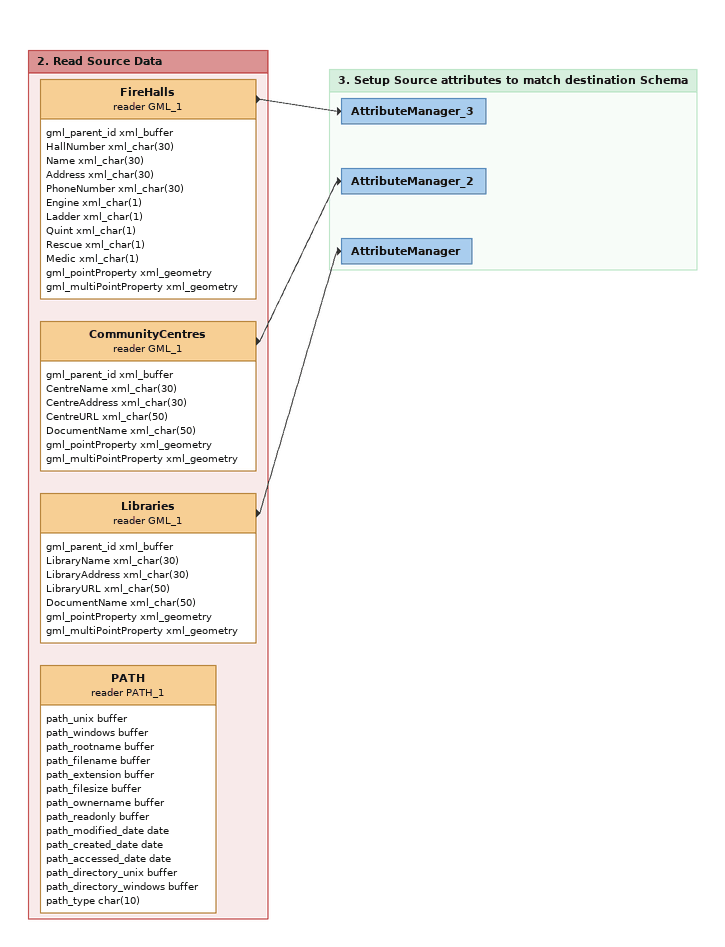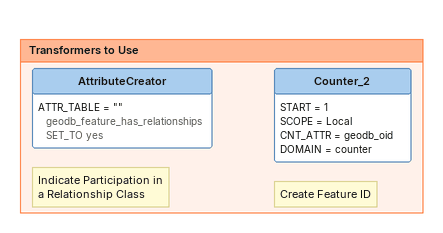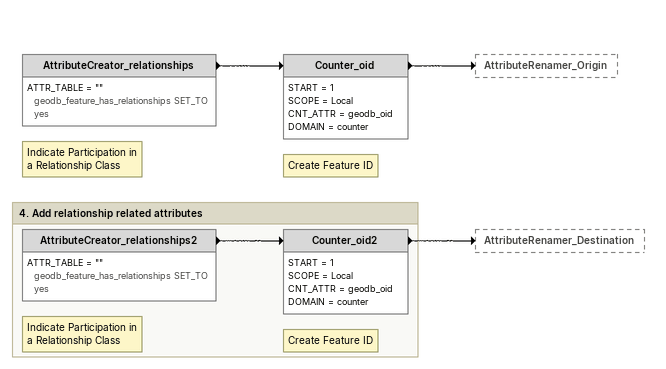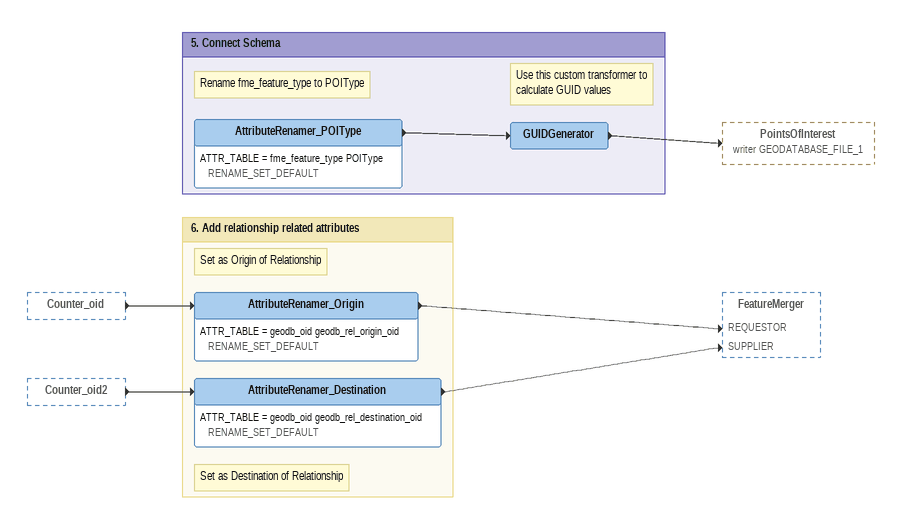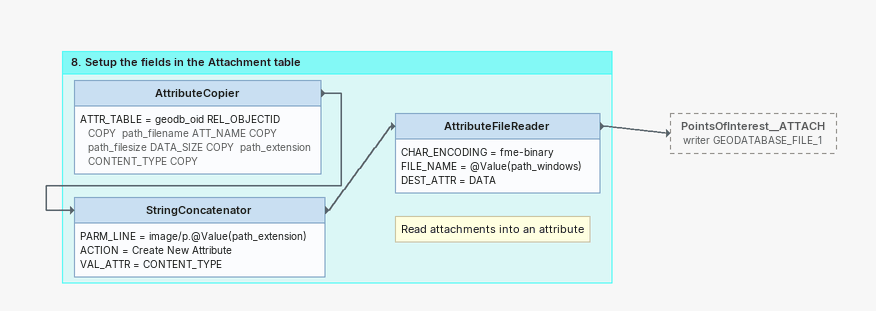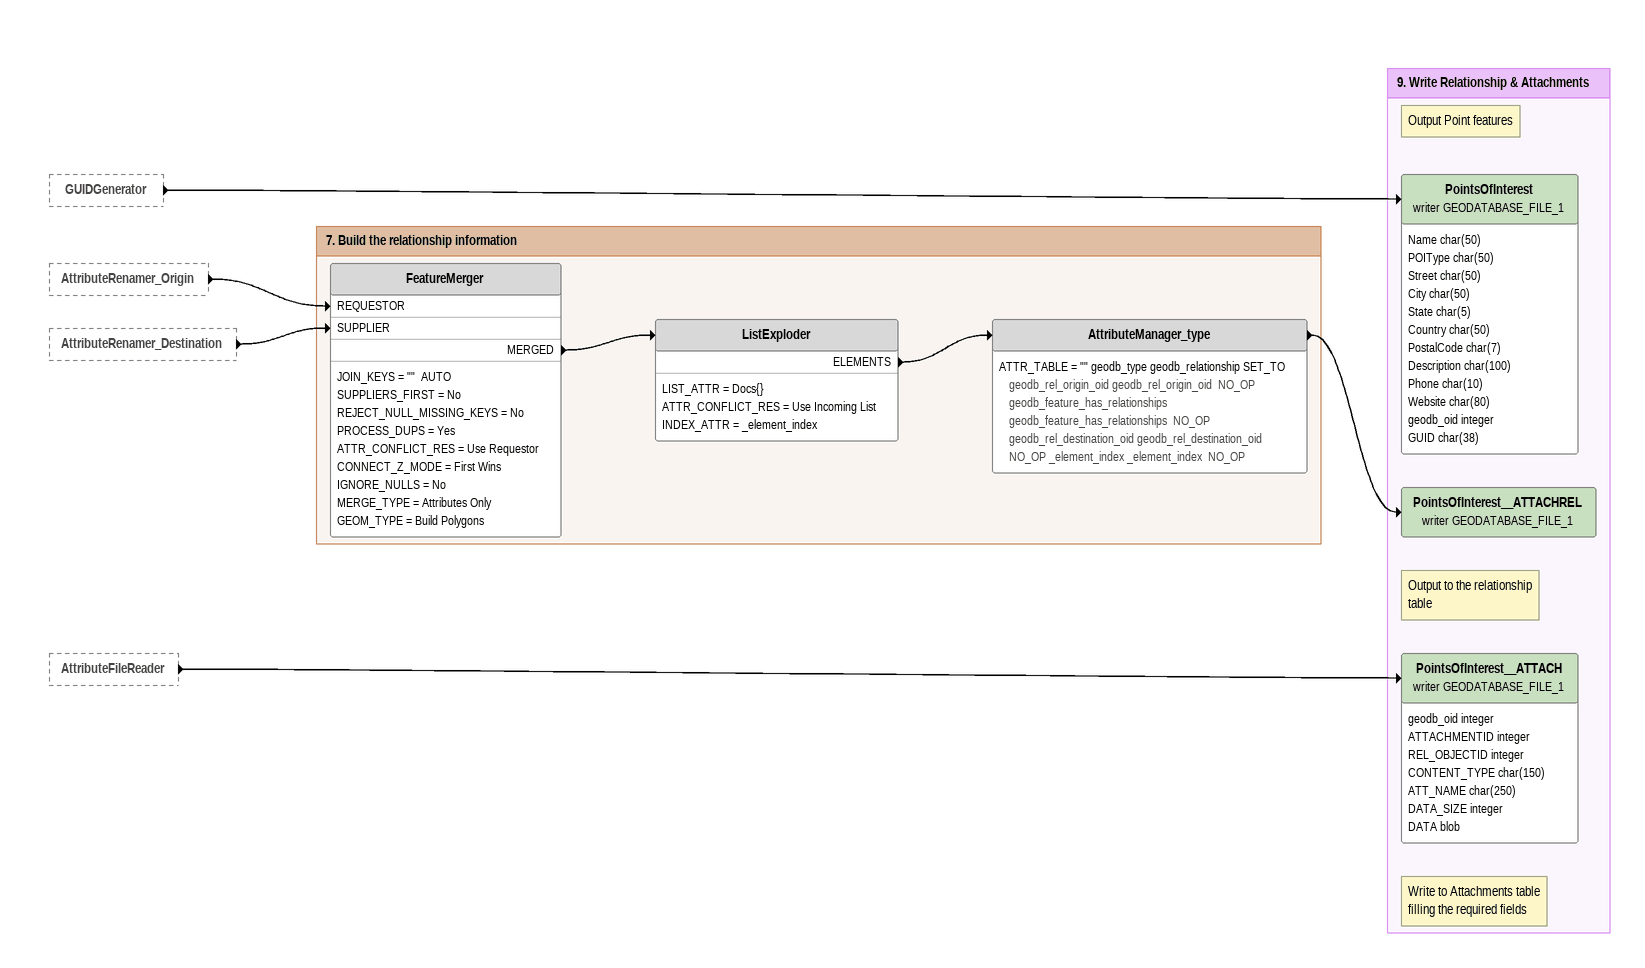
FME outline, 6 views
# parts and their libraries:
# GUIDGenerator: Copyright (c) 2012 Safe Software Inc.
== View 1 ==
Bookmark: 2. Read Source Data
FireHalls (reader GML_1)
    attributes: gml_parent_id xml_buffer, HallNumber xml_char(30), Name xml_char(30), Address xml_char(30), PhoneNumber xml_char(30), Engine xml_char(1), Ladder xml_char(1), Quint xml_char(1), Rescue xml_char(1), Medic xml_char(1), gml_pointProperty xml_geometry, gml_multiPointProperty xml_geometry
    -> AttributeManager_3
CommunityCentres (reader GML_1)
    attributes: gml_parent_id xml_buffer, CentreName xml_char(30), CentreAddress xml_char(30), CentreURL xml_char(50), DocumentName xml_char(50), gml_pointProperty xml_geometry, gml_multiPointProperty xml_geometry
    -> AttributeManager_2
Libraries (reader GML_1)
    attributes: gml_parent_id xml_buffer, LibraryName xml_char(30), LibraryAddress xml_char(30), LibraryURL xml_char(50), DocumentName xml_char(50), gml_pointProperty xml_geometry, gml_multiPointProperty xml_geometry
    -> AttributeManager
PATH (reader PATH_1)
    attributes: path_unix buffer, path_windows buffer, path_rootname buffer, path_filename buffer, path_extension buffer, path_filesize buffer, path_ownername buffer, path_readonly buffer, path_modified_date date, path_created_date date, path_accessed_date date, path_directory_unix buffer, path_directory_windows buffer, path_type char(10)

Bookmark: 3. Setup Source attributes to match destination Schema
AttributeManager_3
AttributeManager_2
AttributeManager

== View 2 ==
Bookmark: Transformers to Use
Note: Indicate Participation in / a Relationship Class
AttributeCreator
    ATTR_TABLE = "" geodb_feature_has_relationships SET_TO yes
Note: Create Feature ID
Counter_2
    START = 1
    SCOPE = Local
    CNT_ATTR = geodb_oid
    DOMAIN = counter

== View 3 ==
Note: Indicate Participation in / a Relationship Class
AttributeCreator_relationships
    ATTR_TABLE = "" geodb_feature_has_relationships SET_TO yes
    -> Counter_oid
Note: Create Feature ID
Counter_oid
    START = 1
    SCOPE = Local
    CNT_ATTR = geodb_oid
    DOMAIN = counter
    -> AttributeRenamer_Origin

Bookmark: 4. Add relationship related attributes
Note: Indicate Participation in / a Relationship Class
AttributeCreator_relationships2
    ATTR_TABLE = "" geodb_feature_has_relationships SET_TO yes
    -> Counter_oid2
Note: Create Feature ID
Counter_oid2
    START = 1
    SCOPE = Local
    CNT_ATTR = geodb_oid
    DOMAIN = counter
    -> AttributeRenamer_Destination

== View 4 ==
Counter_oid [outside]
    -> AttributeRenamer_Origin
Counter_oid2 [outside]
    -> AttributeRenamer_Destination

Bookmark: 6. Add relationship related attributes
Note: Set as Origin of Relationship
AttributeRenamer_Origin
    ATTR_TABLE = geodb_oid geodb_rel_origin_oid RENAME_SET_DEFAULT
    -> FeatureMerger [REQUESTOR]
Note: Set as Destination of Relationship
AttributeRenamer_Destination
    ATTR_TABLE = geodb_oid geodb_rel_destination_oid RENAME_SET_DEFAULT
    -> FeatureMerger [SUPPLIER]

Bookmark: 5. Connect Schema
Note: Rename fme_feature_type to POIType
AttributeRenamer_POIType
    ATTR_TABLE = fme_feature_type POIType RENAME_SET_DEFAULT
    -> GUIDGenerator
Note: Use this custom transformer to / calculate GUID values
GUIDGenerator
    -> PointsOfInterest (writer GEODATABASE_FILE_1)

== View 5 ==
Bookmark: 8. Setup the fields in the Attachment table
AttributeCopier
    ATTR_TABLE = geodb_oid REL_OBJECTID COPY  path_filename ATT_NAME COPY  path_filesize DATA_SIZE COPY  path_extension CONTENT_TYPE COPY
    -> StringConcatenator
StringConcatenator
    PARM_LINE = image/p.@Value(path_extension)
    ACTION = Create New Attribute
    VAL_ATTR = CONTENT_TYPE
    -> AttributeFileReader
Note: Read attachments into an attribute
AttributeFileReader
    CHAR_ENCODING = fme-binary
    FILE_NAME = @Value(path_windows)
    DEST_ATTR = DATA
    -> PointsOfInterest__ATTACH (writer GEODATABASE_FILE_1)

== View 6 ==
GUIDGenerator [outside]
    -> PointsOfInterest (writer GEODATABASE_FILE_1)
AttributeRenamer_Origin [outside]
    -> FeatureMerger [REQUESTOR]
AttributeRenamer_Destination [outside]
    -> FeatureMerger [SUPPLIER]
AttributeFileReader [outside]
    -> PointsOfInterest__ATTACH (writer GEODATABASE_FILE_1)

Bookmark: 7. Build the relationship information
FeatureMerger
    JOIN_KEYS = ""  AUTO
    SUPPLIERS_FIRST = No
    REJECT_NULL_MISSING_KEYS = No
    PROCESS_DUPS = Yes
    ATTR_CONFLICT_RES = Use Requestor
    CONNECT_Z_MODE = First Wins
    IGNORE_NULLS = No
    MERGE_TYPE = Attributes Only
    GEOM_TYPE = Build Polygons
    MERGED -> ListExploder
ListExploder
    LIST_ATTR = Docs{}
    ATTR_CONFLICT_RES = Use Incoming List
    INDEX_ATTR = _element_index
    ELEMENTS -> AttributeManager_type
AttributeManager_type
    ATTR_TABLE = "" geodb_type geodb_relationship SET_TO geodb_rel_origin_oid geodb_rel_origin_oid  NO_OP geodb_feature_has_relationships geodb_feature_has_relationships  NO_OP geodb_rel_destination_oid geodb_rel_destination_oid  NO_OP _element_index _element_index  NO_OP
    -> PointsOfInterest__ATTACHREL (writer GEODATABASE_FILE_1)

Bookmark: 9. Write Relationship & Attachments
Note: Output to the relationship / table
PointsOfInterest__ATTACHREL (writer GEODATABASE_FILE_1)
Note: Output Point features
PointsOfInterest (writer GEODATABASE_FILE_1)
    attributes: Name char(50), POIType char(50), Street char(50), City char(50), State char(5), Country char(50), PostalCode char(7), Description char(100), Phone char(10), Website char(80), geodb_oid integer, GUID char(38)
Note: Write to Attachments table / filling the required fields
PointsOfInterest__ATTACH (writer GEODATABASE_FILE_1)
    attributes: geodb_oid integer, ATTACHMENTID integer, REL_OBJECTID integer, CONTENT_TYPE char(150), ATT_NAME char(250), DATA_SIZE integer, DATA blob
